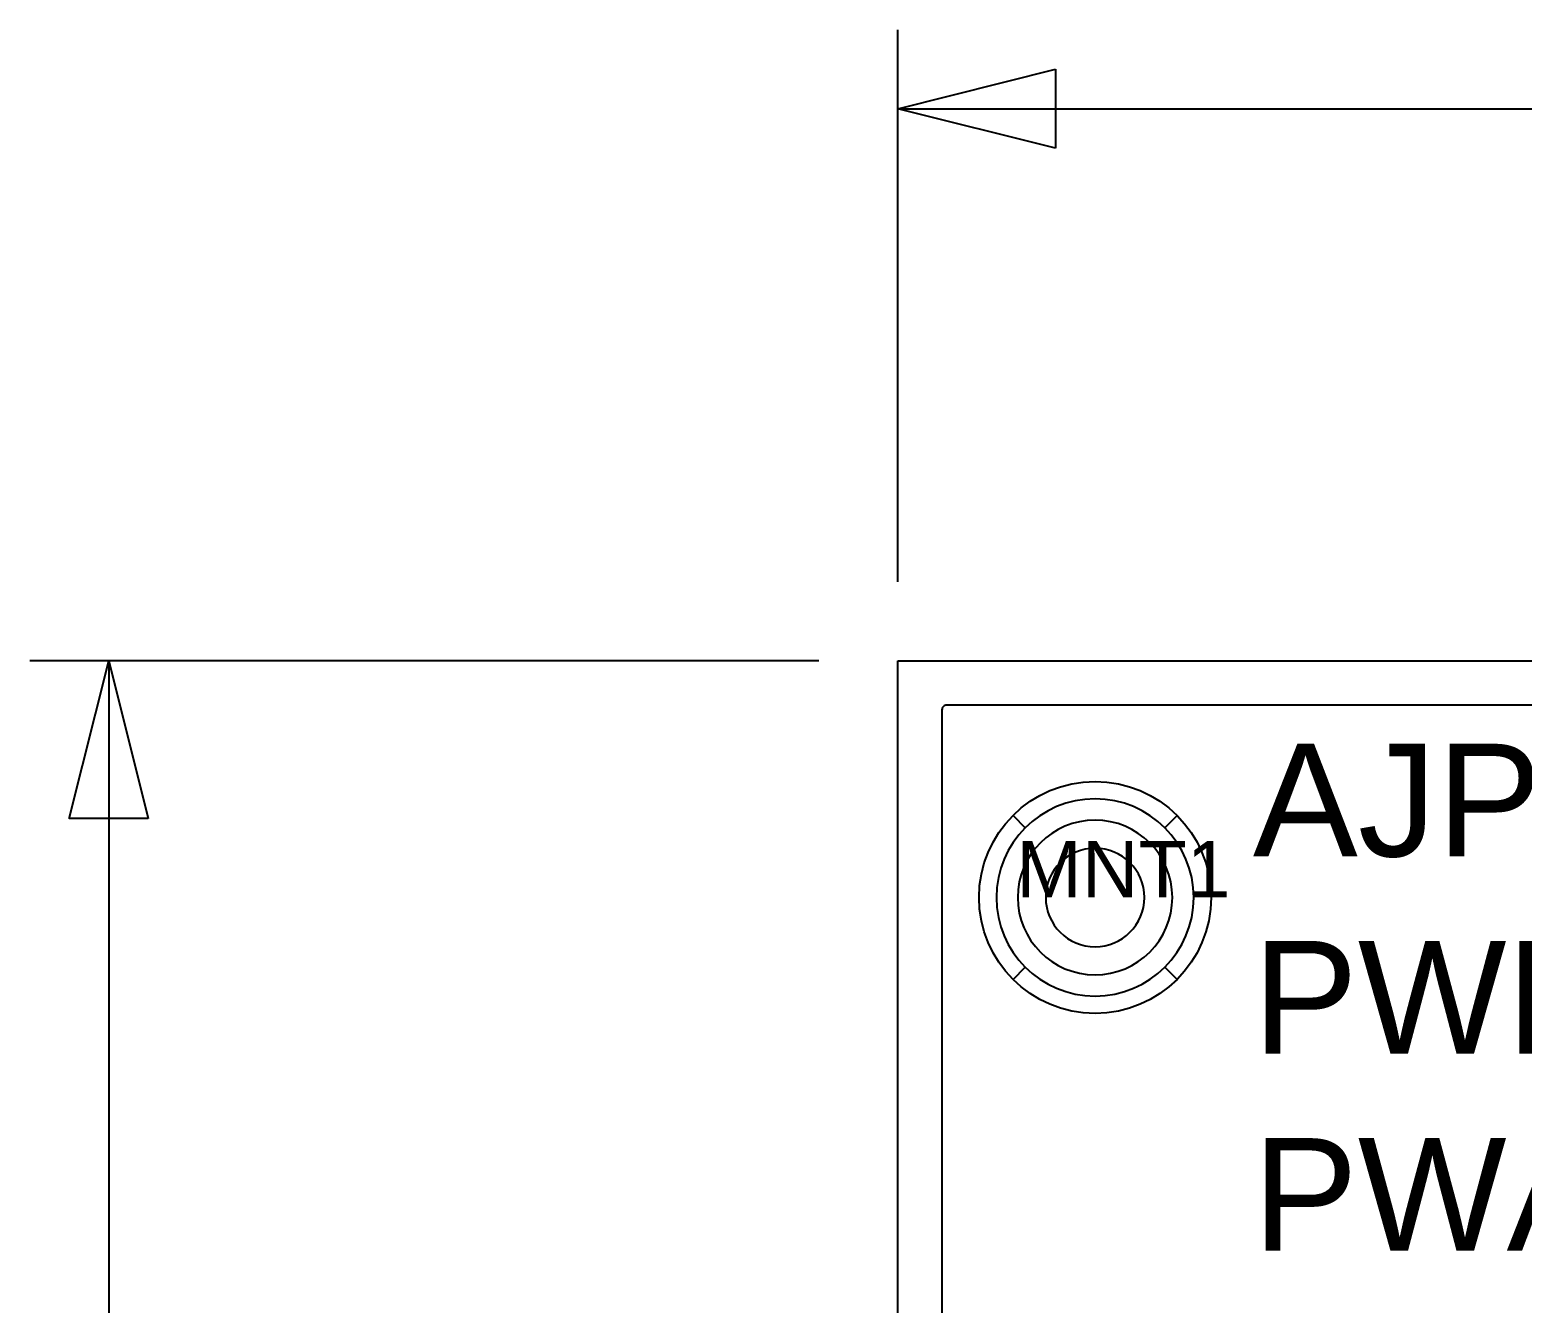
# Model space of a CAD drawing. Header units: inches. Extents: x -0.63 to 3.45, y 0 to 2.67.
# Drawn here: x -0.55 to 0.396, y 1.843 to 2.65 of the extents above; entities that cross this region are included whole.
import ezdxf

# ---------------------------------------------------------------- set-up
doc = ezdxf.new("R2010")
doc.units = ezdxf.units.IN
doc.header["$MEASUREMENT"] = 0
for name, color, linetype in [('BOARD_DIMS', 7, 'Continuous'), ('BOARD_OUTLINE', 7, 'Continuous'), ('Bottom', 7, 'Continuous'), ('L2_GND', 7, 'Continuous'), ('L5_GND', 7, 'Continuous'), ('Layer_20', 7, 'Continuous'), ('LAYNR4', 7, 'Continuous'), ('LAYNR5', 7, 'Continuous'), ('PADLAYER_BOT', 7, 'Continuous'), ('PADLAYER_INNER', 7, 'Continuous'), ('PADLAYER_TOP', 7, 'Continuous'), ('SILKSCREEN_TEXT_TOP', 7, 'Continuous'), ('TOOL_TOP', 7, 'Continuous')]:
    doc.layers.add(name, color=color, linetype=linetype)

# ---------------------------------------------------------------- blocks, each defined once
blk = doc.blocks.new('SE1')
at = {"layer": 'BOARD_OUTLINE', "color": 7, "linetype": 'Continuous'}
for p, q in [((0, 0), (0, 2.25)), ((0, 2.25), (2, 2.25))]:
    blk.add_line(p, q, dxfattribs=at)
blk = doc.blocks.new('SE')
at = {"layer": 'BOARD_OUTLINE'}
blk.add_blockref('SE1', (0, 0), dxfattribs=at)
blk = doc.blocks.new('SE3')
at = {"layer": 'BOARD_DIMS', "color": 7, "linetype": 'Continuous'}
blk.add_line((0, 2.25), (0.00003, 2.25), dxfattribs=at)
blk = doc.blocks.new('SE2')
at = {"layer": 'BOARD_DIMS'}
blk.add_blockref('SE3', (0, 0), dxfattribs=at)
blk = doc.blocks.new('SE7')
at = {"layer": 'BOARD_DIMS', "color": 7, "linetype": 'Continuous'}
blk.add_line((0, 2.6), (0.82, 2.6), dxfattribs=at)
blk = doc.blocks.new('SE6')
at = {"layer": 'BOARD_DIMS'}
blk.add_blockref('SE7', (0, 0), dxfattribs=at)
blk = doc.blocks.new('SE9')
at = {"layer": 'BOARD_DIMS', "color": 7, "linetype": 'Continuous'}
for p, q in [((0, 2.6), (0.1, 2.625)), ((0.1, 2.625), (0.1, 2.575)), ((0.1, 2.575), (0, 2.6))]:
    blk.add_line(p, q, dxfattribs=at)
blk = doc.blocks.new('SE8')
at = {"layer": 'BOARD_DIMS'}
blk.add_blockref('SE9', (0, 0), dxfattribs=at)
blk = doc.blocks.new('SE15')
at = {"layer": 'BOARD_DIMS', "color": 7, "linetype": 'Continuous'}
blk.add_line((0, 2.3), (0, 2.65), dxfattribs=at)
blk = doc.blocks.new('SE14')
at = {"layer": 'BOARD_DIMS'}
blk.add_blockref('SE15', (0, 0), dxfattribs=at)
blk = doc.blocks.new('SE21')
at = {"layer": 'BOARD_DIMS', "color": 7, "linetype": 'Continuous'}
blk.add_line((0, 2.25), (0.00003, 2.25), dxfattribs=at)
blk = doc.blocks.new('SE20')
at = {"layer": 'BOARD_DIMS'}
blk.add_blockref('SE21', (0, 0), dxfattribs=at)
blk = doc.blocks.new('SE27')
at = {"layer": 'BOARD_DIMS', "color": 7, "linetype": 'Continuous'}
blk.add_line((-0.5, 2.25), (-0.5, 1.21125), dxfattribs=at)
blk = doc.blocks.new('SE26')
at = {"layer": 'BOARD_DIMS'}
blk.add_blockref('SE27', (0, 0), dxfattribs=at)
blk = doc.blocks.new('SE29')
at = {"layer": 'BOARD_DIMS', "color": 7, "linetype": 'Continuous'}
for p, q in [((-0.525, 2.15), (-0.5, 2.25)), ((-0.5, 2.25), (-0.475, 2.15)), ((-0.475, 2.15), (-0.525, 2.15))]:
    blk.add_line(p, q, dxfattribs=at)
blk = doc.blocks.new('SE28')
at = {"layer": 'BOARD_DIMS'}
blk.add_blockref('SE29', (0, 0), dxfattribs=at)
blk = doc.blocks.new('SE33')
at = {"layer": 'BOARD_DIMS', "color": 7, "linetype": 'Continuous'}
blk.add_line((-0.05, 2.25), (-0.55, 2.25), dxfattribs=at)
blk = doc.blocks.new('SE32')
at = {"layer": 'BOARD_DIMS'}
blk.add_blockref('SE33', (0, 0), dxfattribs=at)
blk = doc.blocks.new('SE709')
at = {"layer": 'L2_GND', "color": 7, "linetype": 'Continuous'}
for p, q in [((0.028, 2.219), (0.028, 0.031)), ((1.969, 2.222), (0.031, 2.222))]:
    blk.add_line(p, q, dxfattribs=at)
blk.add_arc((0.031, 2.219), 0.003, 90, 180.00009, dxfattribs=at)
blk = doc.blocks.new('SE708')
at = {"layer": 'L2_GND'}
blk.add_blockref('SE709', (0, 0), dxfattribs=at)
blk = doc.blocks.new('SE1243')
at = {"layer": 'LAYNR4', "color": 7, "linetype": 'Continuous'}
for p, q in [((0.028, 2.219), (0.028, 0.031)), ((1.969, 2.222), (0.031, 2.222))]:
    blk.add_line(p, q, dxfattribs=at)
blk.add_arc((0.031, 2.219), 0.003, 90, 180.00009, dxfattribs=at)
blk = doc.blocks.new('SE1242')
at = {"layer": 'LAYNR4'}
blk.add_blockref('SE1243', (0, 0), dxfattribs=at)
blk = doc.blocks.new('SE1353')
at = {"layer": 'L5_GND', "color": 7, "linetype": 'Continuous'}
for p, q in [((0.028, 2.219), (0.028, 0.031)), ((1.969, 2.222), (0.031, 2.222))]:
    blk.add_line(p, q, dxfattribs=at)
blk.add_arc((0.031, 2.219), 0.003, 90, 180.00009, dxfattribs=at)
blk = doc.blocks.new('SE1352')
at = {"layer": 'L5_GND'}
blk.add_blockref('SE1353', (0, 0), dxfattribs=at)
blk = doc.blocks.new('SE1887')
at = {"layer": 'LAYNR5', "color": 7, "linetype": 'Continuous'}
for p, q in [((0.028, 2.219), (0.028, 1.264)), ((1.969, 2.222), (0.031, 2.222))]:
    blk.add_line(p, q, dxfattribs=at)
blk.add_arc((0.031, 2.219), 0.003, 90, 180.00009, dxfattribs=at)
blk = doc.blocks.new('SE1886')
at = {"layer": 'LAYNR5'}
blk.add_blockref('SE1887', (0, 0), dxfattribs=at)
blk = doc.blocks.new('SE2111')
at = {"layer": 'Bottom', "color": 7, "linetype": 'Continuous'}
for p, q in [((0.028, 2.219), (0.028, 0.031)), ((1.969, 2.222), (0.031, 2.222))]:
    blk.add_line(p, q, dxfattribs=at)
blk.add_arc((0.031, 2.219), 0.003, 90, 180.00009, dxfattribs=at)
blk = doc.blocks.new('SE2110')
at = {"layer": 'Bottom'}
blk.add_blockref('SE2111', (0, 0), dxfattribs=at)
blk = doc.blocks.new('SE2171')
at = {"layer": 'Bottom', "color": 7, "linetype": 'Continuous'}
blk.add_line((0.17697, 2.15197), (0.16919, 2.14419), dxfattribs=at)
blk = doc.blocks.new('SE2170')
at = {"layer": 'Bottom'}
blk.add_blockref('SE2171', (0, 0), dxfattribs=at)
blk = doc.blocks.new('SE2173')
at = {"layer": 'Bottom', "color": 7, "linetype": 'Continuous'}
blk.add_line((0.07303, 2.15197), (0.08081, 2.14419), dxfattribs=at)
blk = doc.blocks.new('SE2172')
at = {"layer": 'Bottom'}
blk.add_blockref('SE2173', (0, 0), dxfattribs=at)
blk = doc.blocks.new('SE2175')
at = {"layer": 'Bottom', "color": 7, "linetype": 'Continuous'}
blk.add_line((0.07303, 2.04803), (0.08081, 2.05581), dxfattribs=at)
blk = doc.blocks.new('SE2174')
at = {"layer": 'Bottom'}
blk.add_blockref('SE2175', (0, 0), dxfattribs=at)
blk = doc.blocks.new('SE2177')
at = {"layer": 'Bottom', "color": 7, "linetype": 'Continuous'}
blk.add_line((0.17697, 2.04803), (0.16919, 2.05581), dxfattribs=at)
blk = doc.blocks.new('SE2176')
at = {"layer": 'Bottom'}
blk.add_blockref('SE2177', (0, 0), dxfattribs=at)
blk = doc.blocks.new('SE2847')
at = {"layer": 'Layer_20', "color": 7, "linetype": 'Continuous'}
for start, end in [(0, 180), (180, 0)]:
    blk.add_arc((0.125, 2.1), 0.0625, start, end, dxfattribs=at)
blk = doc.blocks.new('SE2846')
at = {"layer": 'Layer_20'}
blk.add_blockref('SE2847', (0, 0), dxfattribs=at)
blk = doc.blocks.new('SE2849')
at = {"layer": 'PADLAYER_TOP', "color": 7, "linetype": 'Continuous'}
for start, end in [(0, 180), (180, 0)]:
    blk.add_arc((0.125, 2.1), 0.03125, start, end, dxfattribs=at)
blk = doc.blocks.new('SE2848')
at = {"layer": 'PADLAYER_TOP'}
blk.add_blockref('SE2849', (0, 0), dxfattribs=at)
blk = doc.blocks.new('SE2851')
at = {"layer": 'PADLAYER_INNER', "color": 7, "linetype": 'Continuous'}
for start, end in [(0, 180), (180, 0)]:
    blk.add_arc((0.125, 2.1), 0.03125, start, end, dxfattribs=at)
blk = doc.blocks.new('SE2850')
at = {"layer": 'PADLAYER_INNER'}
blk.add_blockref('SE2851', (0, 0), dxfattribs=at)
blk = doc.blocks.new('SE2853')
at = {"layer": 'PADLAYER_BOT', "color": 7, "linetype": 'Continuous'}
for start, end in [(0, 180), (180, 0)]:
    blk.add_arc((0.125, 2.1), 0.03125, start, end, dxfattribs=at)
blk = doc.blocks.new('SE2852')
at = {"layer": 'PADLAYER_BOT'}
blk.add_blockref('SE2853', (0, 0), dxfattribs=at)
blk = doc.blocks.new('SE2855')
at = {"layer": 'TOOL_TOP', "color": 7, "linetype": 'Continuous'}
for start, end in [(0, 180), (180, 0)]:
    blk.add_arc((0.125, 2.1), 0.049, start, end, dxfattribs=at)
blk = doc.blocks.new('SE2854')
at = {"layer": 'TOOL_TOP'}
blk.add_blockref('SE2855', (0, 0), dxfattribs=at)

msp = doc.modelspace()

# ---------------------------------------------------------------- linework, layer by layer
at = {"layer": 'Bottom', "color": 7, "linetype": 'Continuous'}
msp.add_circle((0.125, 2.1), 0.0735, dxfattribs=at)
at = {"layer": 'L2_GND', "color": 7, "linetype": 'Continuous'}
msp.add_circle((0.125, 2.1), 0.0735, dxfattribs=at)
at = {"layer": 'L5_GND', "color": 7, "linetype": 'Continuous'}
msp.add_circle((0.125, 2.1), 0.0735, dxfattribs=at)
at = {"layer": 'LAYNR4', "color": 7, "linetype": 'Continuous'}
msp.add_circle((0.125, 2.1), 0.0735, dxfattribs=at)
at = {"layer": 'LAYNR5', "color": 7, "linetype": 'Continuous'}
msp.add_circle((0.125, 2.1), 0.0735, dxfattribs=at)

# ---------------------------------------------------------------- block references
for name in ['SE14', 'SE8', 'SE6', 'SE32', 'SE28', 'SE26', 'SE', 'SE2', 'SE20', 'SE708', 'SE1242', 'SE1352', 'SE1886', 'SE2110', 'SE2846', 'SE2172', 'SE2854', 'SE2170', 'SE2848', 'SE2850', 'SE2852', 'SE2174', 'SE2176']:
    msp.add_blockref(name, (0, 0))

# ---------------------------------------------------------------- texts
at = {"layer": 'SILKSCREEN_TEXT_TOP', "attachment_point": 7}
for s, insert, char_height, width in [('{\\fArial|b0||i0||c0|p34;\\C7;\\H7.1429e-002;\\W1.;AJP HK HYBRID ASIC}', (0.225, 2.125), 0.071429, 1.0124288), ('{\\fArial|b0||i0||c0|p34;\\C7;\\H3.5714e-002;\\W1.;MNT1}', (0.075, 2.1), 0.035714, 0.1358689), ('{\\fArial|b0||i0||c0|p34;\\C7;\\H7.1429e-002;\\W1.;PWB 2300917}', (0.225, 2), 0.071429, 0.6521782), ('{\\fArial|b0||i0||c0|p34;\\C7;\\H7.1429e-002;\\W1.;PWA 2300915}', (0.225, 1.875), 0.071429, 0.6521782)]:
    msp.add_mtext(s, dxfattribs=dict(at, insert=insert, char_height=char_height, width=width))

doc.saveas('drawing.dxf')
